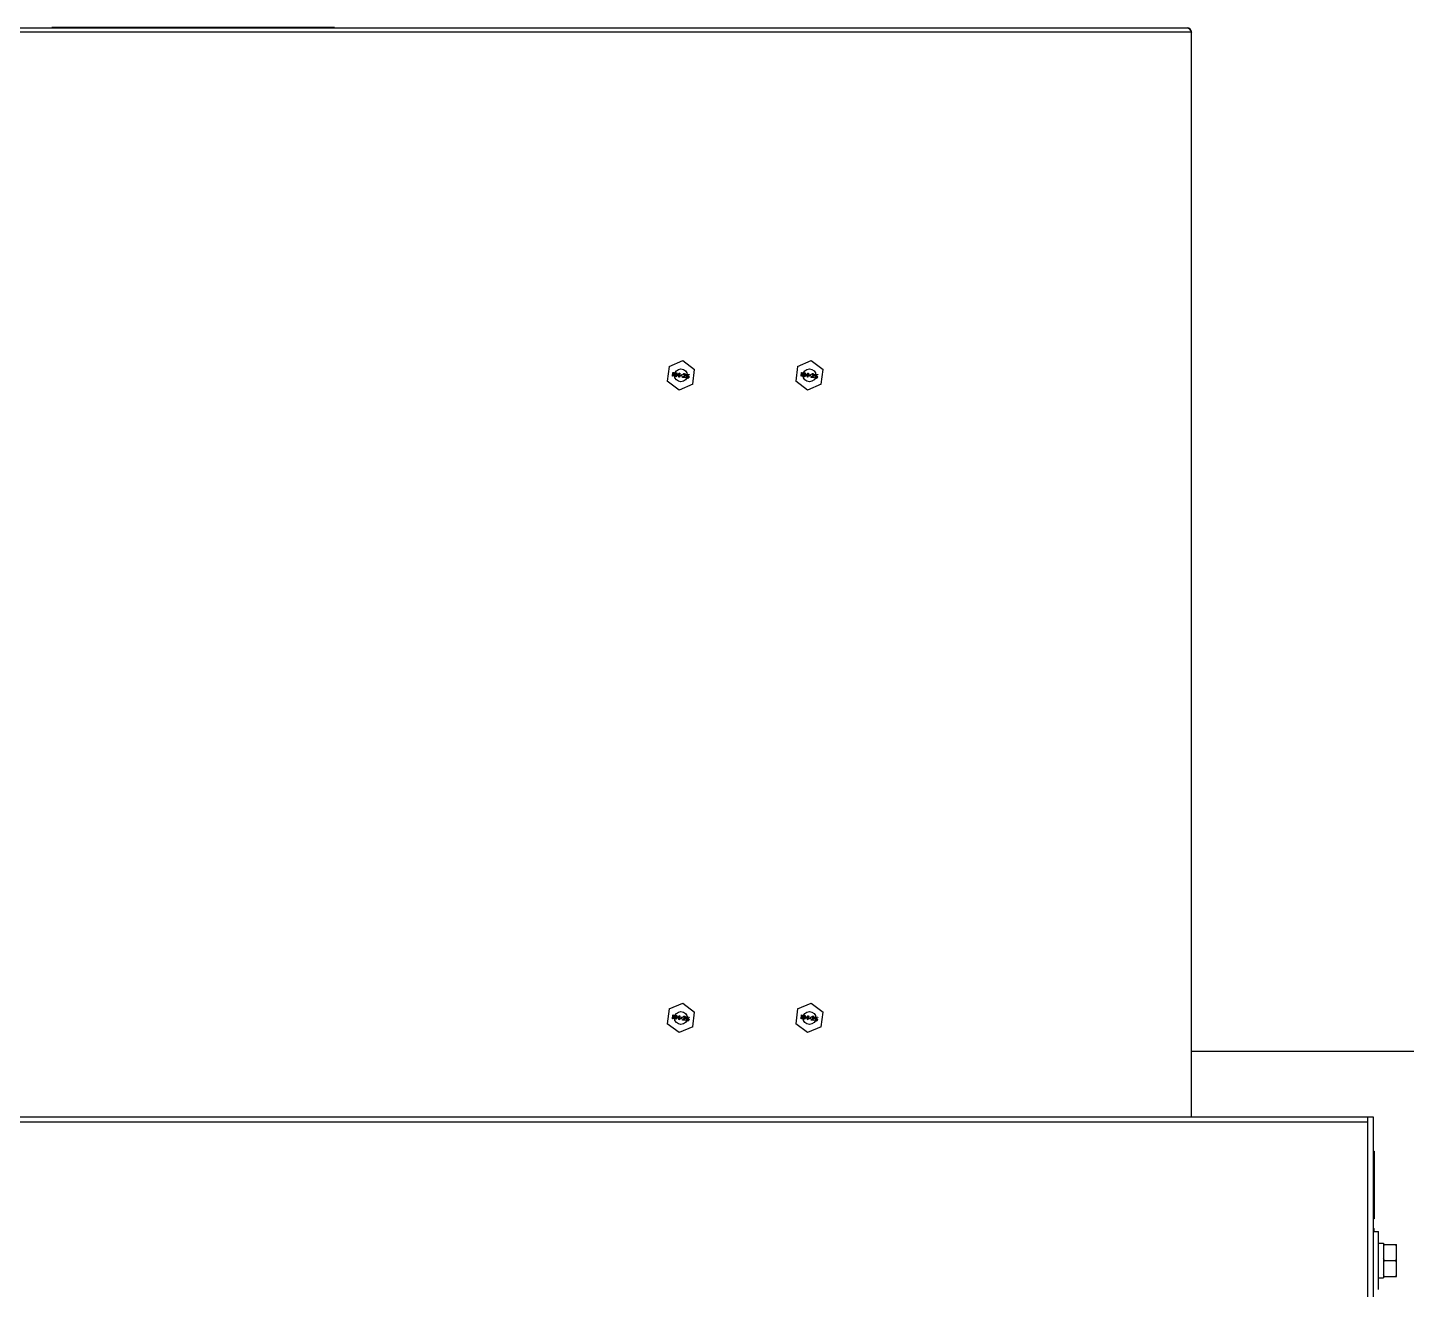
# Model space of a CAD drawing. Header units: millimetres. Extents: x 32496 to 166256, y 3504 to 23939.
# Drawn here: x 100977.1 to 101406.1, y 7928.1 to 8320.8 of the extents above; entities that cross this region are included whole.
import ezdxf

# ---------------------------------------------------------------- set-up
doc = ezdxf.new("R2010")
doc.units = ezdxf.units.MM
doc.layers.get('0').update_dxf_attribs({"lineweight": 35})
for name, color, linetype in [('2401-00854_BSO-M4-25_1_0', 7, 'Continuous'), ('2401-01144-S-M6-16HWM_1_0', 7, 'Continuous'), ('4215-19366_1_1_0', 7, 'Continuous'), ('4215-19373_1_1_0', 7, 'Continuous'), ('4215-23304_2_1_1_0', 7, 'Continuous'), ('4215-HRQZZ01_1_1_0', 7, 'Continuous'), ('4403-10194_1_0', 7, 'Continuous'), ('QIAOJIA_0', 7, 'Continuous')]:
    doc.layers.add(name, color=color, linetype=linetype)

# ---------------------------------------------------------------- blocks, each defined once
blk = doc.blocks.new('gtrytrgtrr')
at = {"layer": '2401-00854_BSO-M4-25_1_0', "color": 7, "linetype": 'Continuous'}
for p, q in [((69399.83, -72861), (69399.25, -72865.58)), ((69399.83, -72861), (69404.09, -72859.21)), ((69404.09, -72859.21), (69407.77, -72862)), ((69439.83, -72861), (69439.25, -72865.58)), ((69439.83, -72861), (69444.09, -72859.21)), ((69444.09, -72859.21), (69447.77, -72862)), ((69400.88, -72864.06), (69401.03, -72862.87)), ((69401.03, -72864.08), (69400.88, -72864.06)), ((69401.03, -72862.87), (69401.26, -72862.9)), ((69401.15, -72863.15), (69401.03, -72864.08)), ((69401.15, -72863.15), (69401.38, -72864.13)), ((69401.49, -72864.01), (69401.26, -72862.9)), ((69401.58, -72864.15), (69401.38, -72864.13)), ((69402, -72863), (69401.49, -72864.01)), ((69401.58, -72864.15), (69402.04, -72863.26)), ((69401.92, -72864.2), (69402.04, -72863.26)), ((69402.07, -72864.21), (69401.92, -72864.2)), ((69402, -72863), (69402.22, -72863.02)), ((69402.22, -72863.02), (69402.07, -72864.21)), ((69402.32, -72863.89), (69402.34, -72863.73)), ((69402.91, -72863.96), (69402.32, -72863.89)), ((69403.02, -72863.12), (69402.34, -72863.73)), ((69402.51, -72863.75), (69402.99, -72863.33)), ((69402.51, -72863.75), (69402.93, -72863.81)), ((69402.87, -72864.31), (69402.91, -72863.96)), ((69403.02, -72864.33), (69402.87, -72864.31)), ((69402.93, -72863.81), (69402.99, -72863.33)), ((69403.02, -72863.12), (69403.17, -72863.14)), ((69403.06, -72863.98), (69403.02, -72864.33)), ((69403.31, -72864.01), (69403.06, -72863.98)), ((69403.17, -72863.14), (69403.08, -72863.83)), ((69403.08, -72863.83), (69403.33, -72863.86)), ((69403.33, -72863.86), (69403.31, -72864.01)), ((69403.69, -72863.8), (69403.52, -72863.93)), ((69403.52, -72863.93), (69403.54, -72863.96)), ((69403.54, -72863.96), (69403.68, -72863.85)), ((69403.59, -72863.61), (69403.56, -72863.63)), ((69403.56, -72863.63), (69403.69, -72863.8)), ((69403.69, -72863.75), (69403.59, -72863.61)), ((69403.66, -72864.03), (69403.68, -72863.85)), ((69403.71, -72864.03), (69403.66, -72864.03)), ((69403.69, -72863.75), (69403.72, -72863.57)), ((69403.73, -72863.86), (69403.71, -72864.03)), ((69403.72, -72863.57), (69403.77, -72863.58)), ((69403.73, -72863.86), (69403.84, -72864)), ((69403.77, -72863.58), (69403.74, -72863.76)), ((69403.88, -72863.65), (69403.74, -72863.76)), ((69403.74, -72863.81), (69403.91, -72863.67)), ((69403.87, -72863.98), (69403.74, -72863.81)), ((69403.84, -72864), (69403.87, -72863.98)), ((69403.91, -72863.67), (69403.88, -72863.65)), ((69404.01, -72864.46), (69404.02, -72864.33)), ((69404.9, -72864.57), (69404.01, -72864.46)), ((69404.8, -72863.79), (69404.02, -72864.33)), ((69404.18, -72863.45), (69404.15, -72863.55)), ((69404.27, -72863.57), (69404.15, -72863.55)), ((69404.3, -72863.36), (69404.18, -72863.45)), ((69404.22, -72864.36), (69404.91, -72863.88)), ((69404.22, -72864.36), (69404.92, -72864.44)), ((69404.27, -72863.57), (69404.33, -72863.5)), ((69404.4, -72863.32), (69404.3, -72863.36)), ((69404.33, -72863.5), (69404.41, -72863.45)), ((69404.58, -72863.32), (69404.4, -72863.32)), ((69404.41, -72863.45), (69404.54, -72863.44)), ((69404.64, -72863.46), (69404.54, -72863.44)), ((69404.58, -72863.32), (69404.68, -72863.33)), ((69404.64, -72863.46), (69404.76, -72863.5)), ((69404.82, -72863.38), (69404.68, -72863.33)), ((69404.76, -72863.5), (69404.83, -72863.56)), ((69404.86, -72863.69), (69404.8, -72863.79)), ((69404.92, -72863.44), (69404.82, -72863.38)), ((69404.83, -72863.56), (69404.87, -72863.64)), ((69404.86, -72863.69), (69404.87, -72863.64)), ((69404.92, -72864.44), (69404.9, -72864.57)), ((69404.91, -72863.88), (69404.97, -72863.81)), ((69405, -72863.55), (69404.92, -72863.44)), ((69404.97, -72863.81), (69405.01, -72863.71)), ((69405.02, -72863.66), (69405, -72863.55)), ((69405.02, -72863.66), (69405.01, -72863.71)), ((69405.14, -72864.29), (69405.29, -72864.31)), ((69405.14, -72864.29), (69405.17, -72864.4)), ((69405.17, -72864.06), (69405.25, -72863.41)), ((69405.34, -72864.09), (69405.17, -72864.06)), ((69405.17, -72864.4), (69405.24, -72864.51)), ((69405.24, -72864.51), (69405.35, -72864.6)), ((69405.25, -72863.41), (69406.09, -72863.51)), ((69405.32, -72864.42), (69405.29, -72864.31)), ((69405.36, -72863.55), (69405.31, -72863.95)), ((69405.44, -72863.89), (69405.31, -72863.95)), ((69405.39, -72864.48), (69405.32, -72864.42)), ((69405.34, -72864.09), (69405.45, -72864.02)), ((69405.35, -72864.6), (69405.47, -72864.64)), ((69406.08, -72863.64), (69405.36, -72863.55)), ((69405.49, -72864.52), (69405.39, -72864.48)), ((69405.57, -72863.88), (69405.44, -72863.89)), ((69405.45, -72864.02), (69405.55, -72864.01)), ((69405.62, -72864.66), (69405.47, -72864.64)), ((69405.49, -72864.52), (69405.64, -72864.54)), ((69405.7, -72864.03), (69405.55, -72864.01)), ((69405.57, -72863.88), (69405.72, -72863.9)), ((69405.62, -72864.66), (69405.75, -72864.65)), ((69405.74, -72864.52), (69405.64, -72864.54)), ((69405.7, -72864.03), (69405.8, -72864.07)), ((69405.84, -72863.94), (69405.72, -72863.9)), ((69405.82, -72864.48), (69405.74, -72864.52)), ((69405.75, -72864.65), (69405.88, -72864.59)), ((69405.8, -72864.07), (69405.86, -72864.13)), ((69405.88, -72864.41), (69405.82, -72864.48)), ((69405.95, -72864.03), (69405.84, -72863.94)), ((69405.86, -72864.13), (69405.9, -72864.21)), ((69405.91, -72864.34), (69405.88, -72864.41)), ((69405.88, -72864.59), (69405.97, -72864.5)), ((69405.9, -72864.21), (69405.92, -72864.29)), ((69405.91, -72864.34), (69405.92, -72864.29)), ((69406.01, -72864.15), (69405.95, -72864.03)), ((69405.97, -72864.5), (69406.03, -72864.38)), ((69406.05, -72864.28), (69406.01, -72864.15)), ((69406.05, -72864.28), (69406.03, -72864.38)), ((69406.09, -72863.51), (69406.08, -72863.64)), ((69407.19, -72866.58), (69407.77, -72862)), ((69440.88, -72864.06), (69441.03, -72862.87)), ((69441.03, -72864.08), (69440.88, -72864.06)), ((69441.03, -72862.87), (69441.26, -72862.9)), ((69441.15, -72863.15), (69441.03, -72864.08)), ((69441.15, -72863.15), (69441.38, -72864.13)), ((69441.49, -72864.01), (69441.26, -72862.9)), ((69441.58, -72864.15), (69441.38, -72864.13)), ((69442, -72863), (69441.49, -72864.01)), ((69441.58, -72864.15), (69442.04, -72863.26)), ((69441.92, -72864.2), (69442.04, -72863.26)), ((69442.07, -72864.21), (69441.92, -72864.2)), ((69442, -72863), (69442.22, -72863.02)), ((69442.22, -72863.02), (69442.07, -72864.21)), ((69442.32, -72863.89), (69442.34, -72863.73)), ((69442.91, -72863.96), (69442.32, -72863.89)), ((69443.02, -72863.12), (69442.34, -72863.73)), ((69442.51, -72863.75), (69442.99, -72863.33)), ((69442.51, -72863.75), (69442.93, -72863.81)), ((69442.87, -72864.31), (69442.91, -72863.96)), ((69443.02, -72864.33), (69442.87, -72864.31)), ((69442.93, -72863.81), (69442.99, -72863.33)), ((69443.02, -72863.12), (69443.17, -72863.14)), ((69443.06, -72863.98), (69443.02, -72864.33)), ((69443.31, -72864.01), (69443.06, -72863.98)), ((69443.17, -72863.14), (69443.08, -72863.83)), ((69443.08, -72863.83), (69443.33, -72863.86)), ((69443.33, -72863.86), (69443.31, -72864.01)), ((69443.69, -72863.8), (69443.52, -72863.93)), ((69443.52, -72863.93), (69443.54, -72863.96)), ((69443.54, -72863.96), (69443.68, -72863.85)), ((69443.59, -72863.61), (69443.56, -72863.63)), ((69443.56, -72863.63), (69443.69, -72863.8)), ((69443.69, -72863.75), (69443.59, -72863.61)), ((69443.66, -72864.03), (69443.68, -72863.85)), ((69443.71, -72864.03), (69443.66, -72864.03)), ((69443.69, -72863.75), (69443.72, -72863.57)), ((69443.73, -72863.86), (69443.71, -72864.03)), ((69443.72, -72863.57), (69443.77, -72863.58)), ((69443.73, -72863.86), (69443.84, -72864)), ((69443.77, -72863.58), (69443.74, -72863.76)), ((69443.88, -72863.65), (69443.74, -72863.76)), ((69443.74, -72863.81), (69443.91, -72863.67)), ((69443.87, -72863.98), (69443.74, -72863.81)), ((69443.84, -72864), (69443.87, -72863.98)), ((69443.91, -72863.67), (69443.88, -72863.65)), ((69444.01, -72864.46), (69444.02, -72864.33)), ((69444.9, -72864.57), (69444.01, -72864.46)), ((69444.8, -72863.79), (69444.02, -72864.33)), ((69444.18, -72863.45), (69444.15, -72863.55)), ((69444.27, -72863.57), (69444.15, -72863.55)), ((69444.3, -72863.36), (69444.18, -72863.45)), ((69444.22, -72864.36), (69444.91, -72863.88)), ((69444.22, -72864.36), (69444.92, -72864.44)), ((69444.27, -72863.57), (69444.33, -72863.5)), ((69444.4, -72863.32), (69444.3, -72863.36)), ((69444.33, -72863.5), (69444.41, -72863.45)), ((69444.58, -72863.32), (69444.4, -72863.32)), ((69444.41, -72863.45), (69444.54, -72863.44)), ((69444.64, -72863.46), (69444.54, -72863.44)), ((69444.58, -72863.32), (69444.68, -72863.33)), ((69444.64, -72863.46), (69444.76, -72863.5)), ((69444.82, -72863.38), (69444.68, -72863.33)), ((69444.76, -72863.5), (69444.83, -72863.56)), ((69444.86, -72863.69), (69444.8, -72863.79)), ((69444.92, -72863.44), (69444.82, -72863.38)), ((69444.83, -72863.56), (69444.87, -72863.64)), ((69444.86, -72863.69), (69444.87, -72863.64)), ((69444.92, -72864.44), (69444.9, -72864.57)), ((69444.91, -72863.88), (69444.97, -72863.81)), ((69445, -72863.55), (69444.92, -72863.44)), ((69444.97, -72863.81), (69445.01, -72863.71)), ((69445.02, -72863.66), (69445, -72863.55)), ((69445.02, -72863.66), (69445.01, -72863.71)), ((69445.14, -72864.29), (69445.29, -72864.31)), ((69445.14, -72864.29), (69445.17, -72864.4)), ((69445.17, -72864.06), (69445.25, -72863.41)), ((69445.34, -72864.09), (69445.17, -72864.06)), ((69445.17, -72864.4), (69445.24, -72864.51)), ((69445.24, -72864.51), (69445.35, -72864.6)), ((69445.25, -72863.41), (69446.09, -72863.51)), ((69445.32, -72864.42), (69445.29, -72864.31)), ((69445.36, -72863.55), (69445.31, -72863.95)), ((69445.44, -72863.89), (69445.31, -72863.95)), ((69445.39, -72864.48), (69445.32, -72864.42)), ((69445.34, -72864.09), (69445.45, -72864.02)), ((69445.35, -72864.6), (69445.47, -72864.64)), ((69446.08, -72863.64), (69445.36, -72863.55)), ((69445.49, -72864.52), (69445.39, -72864.48)), ((69445.57, -72863.88), (69445.44, -72863.89)), ((69445.45, -72864.02), (69445.55, -72864.01)), ((69445.62, -72864.66), (69445.47, -72864.64)), ((69445.49, -72864.52), (69445.64, -72864.54)), ((69445.7, -72864.03), (69445.55, -72864.01)), ((69445.57, -72863.88), (69445.72, -72863.9)), ((69445.62, -72864.66), (69445.75, -72864.65)), ((69445.74, -72864.52), (69445.64, -72864.54)), ((69445.7, -72864.03), (69445.8, -72864.07)), ((69445.84, -72863.94), (69445.72, -72863.9)), ((69445.82, -72864.48), (69445.74, -72864.52)), ((69445.75, -72864.65), (69445.88, -72864.59)), ((69445.8, -72864.07), (69445.86, -72864.13)), ((69445.88, -72864.41), (69445.82, -72864.48)), ((69445.95, -72864.03), (69445.84, -72863.94)), ((69445.86, -72864.13), (69445.9, -72864.21)), ((69445.91, -72864.34), (69445.88, -72864.41)), ((69445.88, -72864.59), (69445.97, -72864.5)), ((69445.9, -72864.21), (69445.92, -72864.29)), ((69445.91, -72864.34), (69445.92, -72864.29)), ((69446.01, -72864.15), (69445.95, -72864.03)), ((69445.97, -72864.5), (69446.03, -72864.38)), ((69446.05, -72864.28), (69446.01, -72864.15)), ((69446.05, -72864.28), (69446.03, -72864.38)), ((69446.09, -72863.51), (69446.08, -72863.64)), ((69447.19, -72866.58), (69447.77, -72862)), ((69402.93, -72868.37), (69399.25, -72865.58)), ((69407.19, -72866.58), (69402.93, -72868.37)), ((69442.93, -72868.37), (69439.25, -72865.58)), ((69447.19, -72866.58), (69442.93, -72868.37)), ((69399.83, -73061), (69399.25, -73065.58)), ((69399.83, -73061), (69404.09, -73059.21)), ((69400.88, -73064.06), (69401.03, -73062.87)), ((69401.03, -73062.87), (69401.26, -73062.9)), ((69401.49, -73064.01), (69401.26, -73062.9)), ((69404.09, -73059.21), (69407.77, -73062)), ((69407.19, -73066.58), (69407.77, -73062)), ((69439.83, -73061), (69439.25, -73065.58)), ((69439.83, -73061), (69444.09, -73059.21)), ((69440.88, -73064.06), (69441.03, -73062.87)), ((69441.03, -73062.87), (69441.26, -73062.9)), ((69441.49, -73064.01), (69441.26, -73062.9)), ((69444.09, -73059.21), (69447.77, -73062)), ((69447.19, -73066.58), (69447.77, -73062)), ((69402.93, -73068.37), (69399.25, -73065.58)), ((69401.03, -73064.08), (69400.88, -73064.06)), ((69401.15, -73063.15), (69401.03, -73064.08)), ((69401.15, -73063.15), (69401.38, -73064.13)), ((69401.58, -73064.15), (69401.38, -73064.13)), ((69402, -73063), (69401.49, -73064.01)), ((69401.58, -73064.15), (69402.04, -73063.26)), ((69401.92, -73064.2), (69402.04, -73063.26)), ((69402.07, -73064.21), (69401.92, -73064.2)), ((69402, -73063), (69402.22, -73063.02)), ((69402.22, -73063.02), (69402.07, -73064.21)), ((69402.32, -73063.89), (69402.34, -73063.73)), ((69402.91, -73063.96), (69402.32, -73063.89)), ((69403.02, -73063.12), (69402.34, -73063.73)), ((69402.51, -73063.75), (69402.99, -73063.33)), ((69402.51, -73063.75), (69402.93, -73063.81)), ((69402.87, -73064.31), (69402.91, -73063.96)), ((69403.02, -73064.33), (69402.87, -73064.31)), ((69402.93, -73063.81), (69402.99, -73063.33)), ((69407.19, -73066.58), (69402.93, -73068.37)), ((69403.02, -73063.12), (69403.17, -73063.14)), ((69403.06, -73063.98), (69403.02, -73064.33)), ((69403.31, -73064.01), (69403.06, -73063.98)), ((69403.17, -73063.14), (69403.08, -73063.83)), ((69403.08, -73063.83), (69403.33, -73063.86)), ((69403.33, -73063.86), (69403.31, -73064.01)), ((69403.69, -73063.8), (69403.52, -73063.93)), ((69403.52, -73063.93), (69403.54, -73063.96)), ((69403.54, -73063.96), (69403.68, -73063.85)), ((69403.59, -73063.61), (69403.56, -73063.63)), ((69403.56, -73063.63), (69403.69, -73063.8)), ((69403.69, -73063.75), (69403.59, -73063.61)), ((69403.66, -73064.03), (69403.68, -73063.85)), ((69403.71, -73064.03), (69403.66, -73064.03)), ((69403.69, -73063.75), (69403.72, -73063.57)), ((69403.73, -73063.86), (69403.71, -73064.03)), ((69403.72, -73063.57), (69403.77, -73063.58)), ((69403.73, -73063.86), (69403.84, -73064)), ((69403.77, -73063.58), (69403.74, -73063.76)), ((69403.88, -73063.65), (69403.74, -73063.76)), ((69403.74, -73063.81), (69403.91, -73063.67)), ((69403.87, -73063.98), (69403.74, -73063.81)), ((69403.84, -73064), (69403.87, -73063.98)), ((69403.91, -73063.67), (69403.88, -73063.65)), ((69404.01, -73064.46), (69404.02, -73064.33)), ((69404.9, -73064.57), (69404.01, -73064.46)), ((69404.8, -73063.79), (69404.02, -73064.33)), ((69404.18, -73063.45), (69404.15, -73063.55)), ((69404.27, -73063.57), (69404.15, -73063.55)), ((69404.3, -73063.36), (69404.18, -73063.45)), ((69404.22, -73064.36), (69404.91, -73063.88)), ((69404.22, -73064.36), (69404.92, -73064.44)), ((69404.27, -73063.57), (69404.33, -73063.5)), ((69404.4, -73063.32), (69404.3, -73063.36)), ((69404.33, -73063.5), (69404.41, -73063.45)), ((69404.58, -73063.32), (69404.4, -73063.32)), ((69404.41, -73063.45), (69404.54, -73063.44)), ((69404.64, -73063.46), (69404.54, -73063.44)), ((69404.58, -73063.32), (69404.68, -73063.33)), ((69404.64, -73063.46), (69404.76, -73063.5)), ((69404.82, -73063.38), (69404.68, -73063.33)), ((69404.76, -73063.5), (69404.83, -73063.56)), ((69404.86, -73063.69), (69404.8, -73063.79)), ((69404.92, -73063.44), (69404.82, -73063.38)), ((69404.83, -73063.56), (69404.87, -73063.64)), ((69404.86, -73063.69), (69404.87, -73063.64)), ((69404.92, -73064.44), (69404.9, -73064.57)), ((69404.91, -73063.88), (69404.97, -73063.81)), ((69405, -73063.55), (69404.92, -73063.44)), ((69404.97, -73063.81), (69405.01, -73063.71)), ((69405.02, -73063.66), (69405, -73063.55)), ((69405.02, -73063.66), (69405.01, -73063.71)), ((69405.14, -73064.29), (69405.29, -73064.31)), ((69405.14, -73064.29), (69405.17, -73064.4)), ((69405.17, -73064.06), (69405.25, -73063.41)), ((69405.34, -73064.09), (69405.17, -73064.06)), ((69405.17, -73064.4), (69405.24, -73064.51)), ((69405.24, -73064.51), (69405.35, -73064.6)), ((69405.25, -73063.41), (69406.09, -73063.51)), ((69405.32, -73064.42), (69405.29, -73064.31)), ((69405.36, -73063.55), (69405.31, -73063.95)), ((69405.44, -73063.89), (69405.31, -73063.95)), ((69405.39, -73064.48), (69405.32, -73064.42)), ((69405.34, -73064.09), (69405.45, -73064.02)), ((69405.35, -73064.6), (69405.47, -73064.64)), ((69406.08, -73063.64), (69405.36, -73063.55)), ((69405.49, -73064.52), (69405.39, -73064.48)), ((69405.57, -73063.88), (69405.44, -73063.89)), ((69405.45, -73064.02), (69405.55, -73064.01)), ((69405.62, -73064.66), (69405.47, -73064.64)), ((69405.49, -73064.52), (69405.64, -73064.54)), ((69405.7, -73064.03), (69405.55, -73064.01)), ((69405.57, -73063.88), (69405.72, -73063.9)), ((69405.62, -73064.66), (69405.75, -73064.65)), ((69405.74, -73064.52), (69405.64, -73064.54)), ((69405.7, -73064.03), (69405.8, -73064.07)), ((69405.84, -73063.94), (69405.72, -73063.9)), ((69405.82, -73064.48), (69405.74, -73064.52)), ((69405.75, -73064.65), (69405.88, -73064.59)), ((69405.8, -73064.07), (69405.86, -73064.13)), ((69405.88, -73064.41), (69405.82, -73064.48)), ((69405.95, -73064.03), (69405.84, -73063.94)), ((69405.86, -73064.13), (69405.9, -73064.21)), ((69405.91, -73064.34), (69405.88, -73064.41)), ((69405.88, -73064.59), (69405.97, -73064.5)), ((69405.9, -73064.21), (69405.92, -73064.29)), ((69405.91, -73064.34), (69405.92, -73064.29)), ((69406.01, -73064.15), (69405.95, -73064.03)), ((69405.97, -73064.5), (69406.03, -73064.38)), ((69406.05, -73064.28), (69406.01, -73064.15)), ((69406.05, -73064.28), (69406.03, -73064.38)), ((69406.09, -73063.51), (69406.08, -73063.64)), ((69442.93, -73068.37), (69439.25, -73065.58)), ((69441.03, -73064.08), (69440.88, -73064.06)), ((69441.15, -73063.15), (69441.03, -73064.08)), ((69441.15, -73063.15), (69441.38, -73064.13)), ((69441.58, -73064.15), (69441.38, -73064.13)), ((69442, -73063), (69441.49, -73064.01)), ((69441.58, -73064.15), (69442.04, -73063.26)), ((69441.92, -73064.2), (69442.04, -73063.26)), ((69442.07, -73064.21), (69441.92, -73064.2)), ((69442, -73063), (69442.22, -73063.02)), ((69442.22, -73063.02), (69442.07, -73064.21)), ((69442.32, -73063.89), (69442.34, -73063.73)), ((69442.91, -73063.96), (69442.32, -73063.89)), ((69443.02, -73063.12), (69442.34, -73063.73)), ((69442.51, -73063.75), (69442.99, -73063.33)), ((69442.51, -73063.75), (69442.93, -73063.81)), ((69442.87, -73064.31), (69442.91, -73063.96)), ((69443.02, -73064.33), (69442.87, -73064.31)), ((69442.93, -73063.81), (69442.99, -73063.33)), ((69447.19, -73066.58), (69442.93, -73068.37)), ((69443.02, -73063.12), (69443.17, -73063.14)), ((69443.06, -73063.98), (69443.02, -73064.33)), ((69443.31, -73064.01), (69443.06, -73063.98)), ((69443.17, -73063.14), (69443.08, -73063.83)), ((69443.08, -73063.83), (69443.33, -73063.86)), ((69443.33, -73063.86), (69443.31, -73064.01)), ((69443.69, -73063.8), (69443.52, -73063.93)), ((69443.52, -73063.93), (69443.54, -73063.96)), ((69443.54, -73063.96), (69443.68, -73063.85)), ((69443.59, -73063.61), (69443.56, -73063.63)), ((69443.56, -73063.63), (69443.69, -73063.8)), ((69443.69, -73063.75), (69443.59, -73063.61)), ((69443.66, -73064.03), (69443.68, -73063.85)), ((69443.71, -73064.03), (69443.66, -73064.03)), ((69443.69, -73063.75), (69443.72, -73063.57)), ((69443.73, -73063.86), (69443.71, -73064.03)), ((69443.72, -73063.57), (69443.77, -73063.58)), ((69443.73, -73063.86), (69443.84, -73064)), ((69443.77, -73063.58), (69443.74, -73063.76)), ((69443.88, -73063.65), (69443.74, -73063.76)), ((69443.74, -73063.81), (69443.91, -73063.67)), ((69443.87, -73063.98), (69443.74, -73063.81)), ((69443.84, -73064), (69443.87, -73063.98)), ((69443.91, -73063.67), (69443.88, -73063.65)), ((69444.01, -73064.46), (69444.02, -73064.33)), ((69444.9, -73064.57), (69444.01, -73064.46)), ((69444.8, -73063.79), (69444.02, -73064.33)), ((69444.18, -73063.45), (69444.15, -73063.55)), ((69444.27, -73063.57), (69444.15, -73063.55)), ((69444.3, -73063.36), (69444.18, -73063.45)), ((69444.22, -73064.36), (69444.91, -73063.88)), ((69444.22, -73064.36), (69444.92, -73064.44)), ((69444.27, -73063.57), (69444.33, -73063.5)), ((69444.4, -73063.32), (69444.3, -73063.36)), ((69444.33, -73063.5), (69444.41, -73063.45)), ((69444.58, -73063.32), (69444.4, -73063.32)), ((69444.41, -73063.45), (69444.54, -73063.44)), ((69444.64, -73063.46), (69444.54, -73063.44)), ((69444.58, -73063.32), (69444.68, -73063.33)), ((69444.64, -73063.46), (69444.76, -73063.5)), ((69444.82, -73063.38), (69444.68, -73063.33)), ((69444.76, -73063.5), (69444.83, -73063.56)), ((69444.86, -73063.69), (69444.8, -73063.79)), ((69444.92, -73063.44), (69444.82, -73063.38)), ((69444.83, -73063.56), (69444.87, -73063.64)), ((69444.86, -73063.69), (69444.87, -73063.64)), ((69444.92, -73064.44), (69444.9, -73064.57)), ((69444.91, -73063.88), (69444.97, -73063.81)), ((69445, -73063.55), (69444.92, -73063.44)), ((69444.97, -73063.81), (69445.01, -73063.71)), ((69445.02, -73063.66), (69445, -73063.55)), ((69445.02, -73063.66), (69445.01, -73063.71)), ((69445.14, -73064.29), (69445.29, -73064.31)), ((69445.14, -73064.29), (69445.17, -73064.4)), ((69445.17, -73064.06), (69445.25, -73063.41)), ((69445.34, -73064.09), (69445.17, -73064.06)), ((69445.17, -73064.4), (69445.24, -73064.51)), ((69445.24, -73064.51), (69445.35, -73064.6)), ((69445.25, -73063.41), (69446.09, -73063.51)), ((69445.32, -73064.42), (69445.29, -73064.31)), ((69445.36, -73063.55), (69445.31, -73063.95)), ((69445.44, -73063.89), (69445.31, -73063.95)), ((69445.39, -73064.48), (69445.32, -73064.42)), ((69445.34, -73064.09), (69445.45, -73064.02)), ((69445.35, -73064.6), (69445.47, -73064.64)), ((69446.08, -73063.64), (69445.36, -73063.55)), ((69445.49, -73064.52), (69445.39, -73064.48)), ((69445.57, -73063.88), (69445.44, -73063.89)), ((69445.45, -73064.02), (69445.55, -73064.01)), ((69445.62, -73064.66), (69445.47, -73064.64)), ((69445.49, -73064.52), (69445.64, -73064.54)), ((69445.7, -73064.03), (69445.55, -73064.01)), ((69445.57, -73063.88), (69445.72, -73063.9)), ((69445.62, -73064.66), (69445.75, -73064.65)), ((69445.74, -73064.52), (69445.64, -73064.54)), ((69445.7, -73064.03), (69445.8, -73064.07)), ((69445.84, -73063.94), (69445.72, -73063.9)), ((69445.82, -73064.48), (69445.74, -73064.52)), ((69445.75, -73064.65), (69445.88, -73064.59)), ((69445.8, -73064.07), (69445.86, -73064.13)), ((69445.88, -73064.41), (69445.82, -73064.48)), ((69445.95, -73064.03), (69445.84, -73063.94)), ((69445.86, -73064.13), (69445.9, -73064.21)), ((69445.91, -73064.34), (69445.88, -73064.41)), ((69445.88, -73064.59), (69445.97, -73064.5)), ((69445.9, -73064.21), (69445.92, -73064.29)), ((69445.91, -73064.34), (69445.92, -73064.29)), ((69446.01, -73064.15), (69445.95, -73064.03)), ((69445.97, -73064.5), (69446.03, -73064.38)), ((69446.05, -73064.28), (69446.01, -73064.15)), ((69446.05, -73064.28), (69446.03, -73064.38)), ((69446.09, -73063.51), (69446.08, -73063.64))]:
    blk.add_line(p, q, dxfattribs=at)
at = {"layer": '2401-01144-S-M6-16HWM_1_0', "color": 7, "linetype": 'Continuous'}
for p, q in [((69618.96, -73130.29), (69620.56, -73130.29)), ((69620.56, -73148.29), (69620.56, -73130.29)), ((69620.56, -73133.94), (69622.16, -73133.94)), ((69622.16, -73133.94), (69622.16, -73144.64)), ((69622.16, -73134.29), (69626.16, -73134.29)), ((69626.16, -73144.29), (69626.16, -73134.29)), ((69622.46, -73139.29), (69625.86, -73139.29)), ((69622.16, -73144.29), (69626.16, -73144.29)), ((69620.56, -73144.64), (69622.16, -73144.64))]:
    blk.add_line(p, q, dxfattribs=at)
for points, knots in [([(69622.16, -73134.86), (69622.18, -73134.81), (69622.28, -73134.62), (69622.38, -73134.43), (69622.46, -73134.29)], [0, 0, 0, 0, 0.249157, 1, 1, 1, 1]), ([(69626.16, -73134.86), (69626.14, -73134.81), (69626.05, -73134.62), (69625.94, -73134.43), (69625.86, -73134.29)], [0, 0, 0, 0, 0.249157, 1, 1, 1, 1]), ([(69622.46, -73139.29), (69622.44, -73139.24), (69622.33, -73139.06), (69622.23, -73138.87), (69622.16, -73138.72)], [0, 0, 0, 0, 0.250877, 1, 1, 1, 1]), ([(69622.16, -73139.86), (69622.18, -73139.81), (69622.28, -73139.62), (69622.38, -73139.43), (69622.46, -73139.29)], [0, 0, 0, 0, 0.249157, 1, 1, 1, 1]), ([(69625.86, -73139.29), (69625.89, -73139.24), (69626, -73139.06), (69626.09, -73138.87), (69626.16, -73138.72)], [0, 0, 0, 0, 0.250877, 1, 1, 1, 1]), ([(69626.16, -73139.86), (69626.14, -73139.81), (69626.05, -73139.62), (69625.94, -73139.43), (69625.86, -73139.29)], [0, 0, 0, 0, 0.249157, 1, 1, 1, 1]), ([(69622.46, -73144.29), (69622.44, -73144.24), (69622.33, -73144.06), (69622.23, -73143.87), (69622.16, -73143.72)], [0, 0, 0, 0, 0.250877, 1, 1, 1, 1]), ([(69625.86, -73144.29), (69625.89, -73144.24), (69626, -73144.06), (69626.09, -73143.87), (69626.16, -73143.72)], [0, 0, 0, 0, 0.250877, 1, 1, 1, 1])]:
    blk.add_open_spline(points, degree=3, knots=knots, dxfattribs=at)
at = {"layer": '4215-19366_1_1_0', "color": 7, "linetype": 'Continuous'}
for p in [(69618.96, -73129.29), (69619.26, -73130.29)]:
    blk.add_line(p, (69619.26, -73129.29), dxfattribs=at)
at = {"layer": '4215-19373_1_1_0', "color": 7, "linetype": 'Continuous'}
for p, q in [((69618.96, -73105.29), (69619.26, -73105.29)), ((69619.26, -73105.29), (69619.26, -73126.29)), ((69619.26, -73126.29), (69618.96, -73126.29))]:
    blk.add_line(p, q, dxfattribs=at)
at = {"layer": '4215-19373_1_1_0', "color": 9, "linetype": 'Continuous'}
blk.add_line((69618.96, -73125.09), (69619.26, -73125.09), dxfattribs=at)
at = {"layer": '4215-19373_1_1_0', "color": 7, "linetype": 'Continuous'}
blk.add_arc((69617.26, -73106.29), 2, 30.0008, 31.6001, dxfattribs=at)
at = {"layer": '4215-23304_2_1_1_0', "color": 7, "linetype": 'Continuous'}
for p, q in [((68884.56, -73094.54), (69618.96, -73094.54)), ((69617.26, -73096.24), (69617.26, -73094.54)), ((69618.96, -73094.54), (69618.96, -74416.04))]:
    blk.add_line(p, q, dxfattribs=at)
at = {"layer": '4215-23304_2_1_1_0', "color": 9, "linetype": 'Continuous'}
for p, q in [((69617.26, -73096.24), (68886.26, -73096.24)), ((69617.26, -74414.34), (69617.26, -73096.24))]:
    blk.add_line(p, q, dxfattribs=at)
at = {"layer": '4215-HRQZZ01_1_1_0', "color": 9, "linetype": 'Continuous'}
blk.add_line((69562.41, -72756.99), (68944.61, -72756.99), dxfattribs=at)
at = {"layer": '4215-HRQZZ01_1_1_0', "color": 7, "linetype": 'Continuous'}
for p, q in [((68946.01, -72755.59), (69561.01, -72755.59)), ((69562.41, -73094.54), (69562.41, -72756.99))]:
    blk.add_line(p, q, dxfattribs=at)
for centre in [(69403.51, -72863.79), (69443.51, -72863.79), (69403.51, -73063.79), (69443.51, -73063.79)]:
    blk.add_circle(centre, 2, dxfattribs=at)
blk.add_arc((69561.01, -72756.99), 1.4, 0, 90, dxfattribs=at)
blk.add_open_spline([(69561.01, -72755.59), (69561.07, -72755.59), (69561.19, -72755.61), (69561.37, -72755.7), (69561.55, -72755.83), (69561.79, -72756.08), (69562.08, -72756.47), (69562.3, -72756.81), (69562.41, -72756.99)], degree=3, knots=[0, 0, 0, 0, 0.086372, 0.180579, 0.286593, 0.407312, 0.687139, 1, 1, 1, 1], dxfattribs=at)
at = {"layer": '4403-10194_1_0', "color": 7, "linetype": 'Continuous'}
for p, q in [((69295.76, -72755.54), (69207.76, -72755.54)), ((69207.76, -72755.59), (69207.76, -72755.54)), ((69295.76, -72755.54), (69295.76, -72755.59))]:
    blk.add_line(p, q, dxfattribs=at)
at = {"layer": '4403-10194_1_0', "color": 9, "linetype": 'Continuous'}
for p, q in [((69210.76, -72755.54), (69210.76, -72755.59)), ((69292.76, -72755.59), (69292.76, -72755.54))]:
    blk.add_line(p, q, dxfattribs=at)
at = {"layer": 'QIAOJIA_0', "color": 7, "linetype": 'Continuous'}
blk.add_line((69562.41, -73074.09), (69697.86, -73074.09), dxfattribs=at)

msp = doc.modelspace()

# ---------------------------------------------------------------- block references
msp.add_blockref('gtrytrgtrr', (31776.885, 81076.369))

doc.saveas('drawing.dxf')
